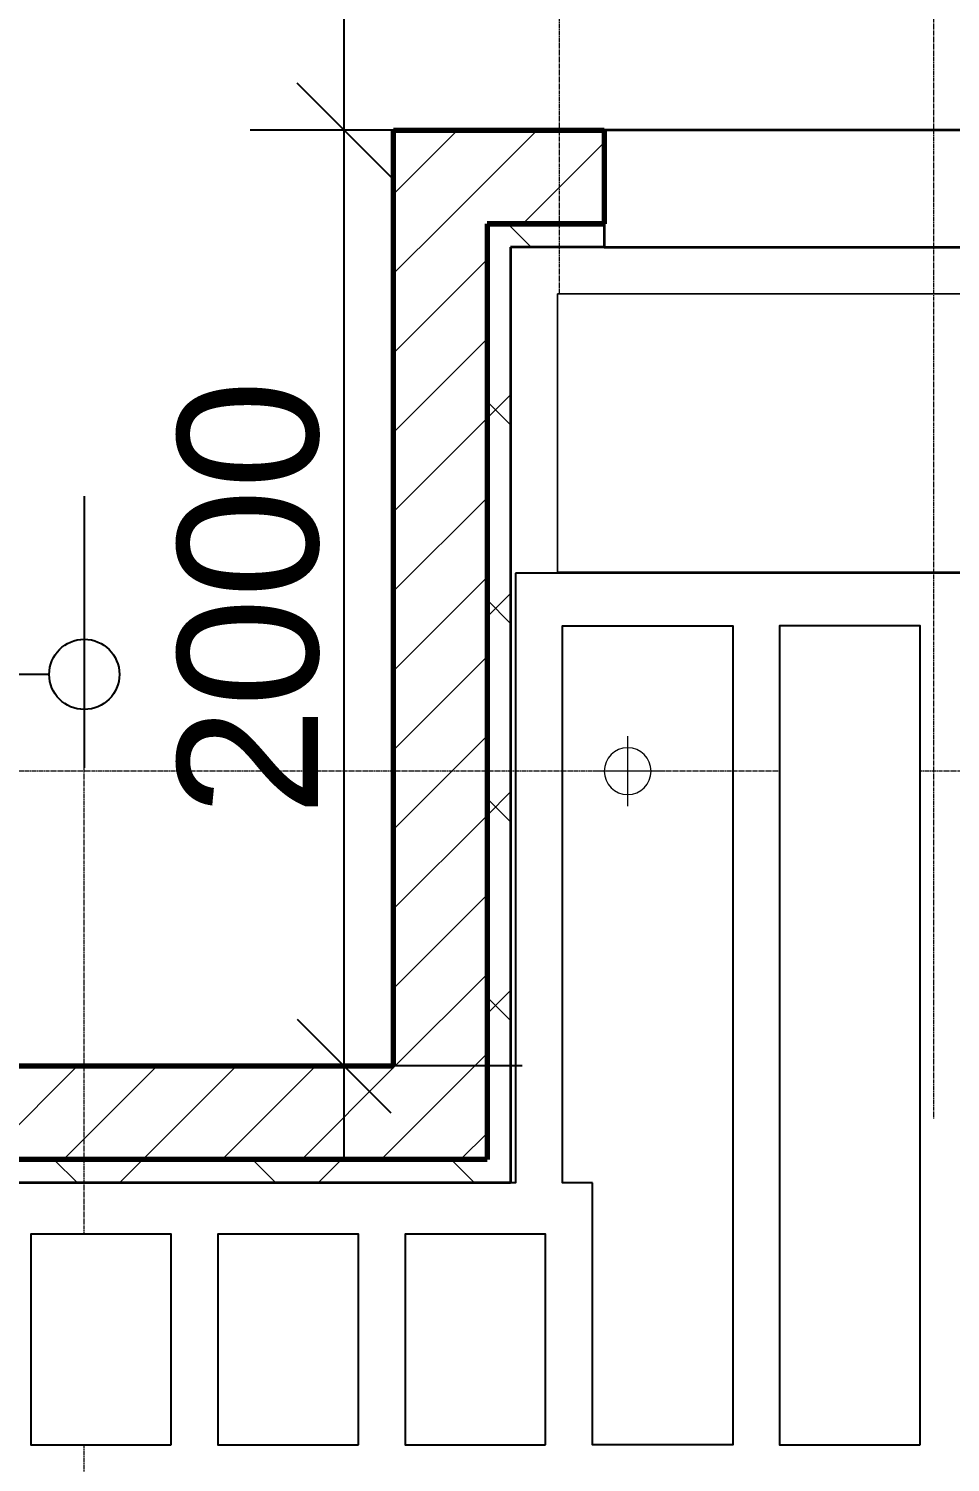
# Model space of a CAD drawing. Header units: millimetres. Extents: x -853228 to -774597, y -17231 to 22435.
# Drawn here: x -835737 to -833768, y 7297 to 10361 of the extents above; entities that cross this region are included whole.
import ezdxf
from ezdxf.xclip import XClip

# ---------------------------------------------------------------- set-up
doc = ezdxf.new("R2010")
doc.units = ezdxf.units.MM
doc.header["$XCLIPFRAME"] = 0
doc.linetypes.add('DPA_Hidden 50', pattern=[3, 2, -1])
doc.layers.add('000 - WIPEOUT', color=250, linetype='Continuous')
doc.layers.add('A11_ALU.SOLID SHEET', color=2, linetype='Continuous')
for name, color, linetype, lineweight in [('A-ANNO-DIMS', 1, 'Continuous', 9), ('A-DETL', 1, 'Continuous', 70), ('A-DETL-GENF', 2, 'Continuous', 9), ('A-GLAZ-CURT', 2, 'Continuous', 9), ('A-WALL', 5, 'Continuous', 35), ('A-WALL-FNSH', 2, 'Continuous', 35), ('A-WALL-PATT', 1, 'Continuous', 35), ('E-LITE-EQPM', 2, 'Continuous', 9), ('WALL-E', 2, 'Continuous', 35)]:
    doc.layers.add(name, color=color, linetype=linetype, lineweight=lineweight)
doc.styles.add('Arial_2', font='arial.ttf', dxfattribs={"height": 300})
doc.dimstyles.new('DPA-DIM-3_0_C-C', dxfattribs={"dimscale": 304.8, "dimtxt": 306.07782, "dimasz": 0.492126, "dimexe": 0.656168, "dimexo": 0.0625, "dimgap": 0.164042, "dimtad": 1, "dimdec": 0, "dimzin": 0, "dimdsep": 46, "dimtxsty": 'Arial_2', "dimblk1": 'DOTBLANK', "dimblk2": 'DOTBLANK', "dimsah": 1, "dimcen": 0.09, "dimdle": 0.656168, "dimadec": 8, "dimazin": 0, "dimtfac": 1, "dimtdec": 4, "dimtix": 1, "dimtmove": 0, "dimatfit": 3, "dimfxl": 1.312336, "dimfxlon": 1, "dimtvp": 1, "dimtolj": 1, "dimtzin": 0, "dimarcsym": 2})
doc.dimstyles.new('DPA-DIM-3_0_T-T', dxfattribs={"dimscale": 304.8, "dimtxt": 306.07782, "dimasz": 0.656168, "dimexe": 0.656168, "dimexo": 0.0625, "dimgap": 0.164042, "dimtad": 1, "dimdec": 0, "dimzin": 0, "dimdsep": 46, "dimtxsty": 'Arial_2', "dimblk1": 'OBLIQUE', "dimblk2": 'OBLIQUE', "dimsah": 1, "dimcen": 0.09, "dimdle": 0.656168, "dimadec": 8, "dimazin": 0, "dimtfac": 1, "dimtdec": 4, "dimtix": 1, "dimtmove": 0, "dimatfit": 3, "dimfxl": 1.312336, "dimfxlon": 1, "dimtvp": 1, "dimtolj": 1, "dimtzin": 0, "dimarcsym": 2})
pattern_1 = [(45, (0, 0), (-84.852814, 84.852814), [])]
pattern_2 = [(45, (0, 0), (-212.13203, 212.13203), []), (135, (0, 0), (-212.13203, -212.13203), [])]

# ---------------------------------------------------------------- blocks, each defined once
blk = doc.blocks.new('System Panel - DPA-AR_Metal Ceiling Rectangular Panel-16017998-4261-01 ENLARGED UPPER PLATFORM LEVEL - REFLECTED CEILING PLAN - SHEET 2')
at = {"layer": 'A-GLAZ-CURT'}
for p, q in [((-833155, 9794), (-834606.9, 9794)), ((-834606.9, 9794), (-834606.9, 9199)), ((-834606.9, 9199), (-834606.9, 9794)), ((-834606.9, 9794), (-833155, 9794)), ((-833155, 9199), (-833155, 9794)), ((-833155, 9794), (-833155, 9199)), ((-834606.9, 9199), (-833155, 9199)), ((-833155, 9199), (-834606.9, 9199))]:
    blk.add_line(p, q, dxfattribs=at)
blk = doc.blocks.new('*U470')
at = {"layer": 'A-GLAZ-CURT'}
blk.add_blockref('System Panel - DPA-AR_Metal Ceiling Rectangular Panel-16017998-4261-01 ENLARGED UPPER PLATFORM LEVEL - REFLECTED CEILING PLAN - SHEET 2', (801682.4, -3579), dxfattribs=at)
blk = doc.blocks.new('_Oblique')
at = {"color": 0, "linetype": 'ByBlock', "lineweight": -2}
blk.add_line((-0.5, -0.5), (0.5, 0.5), dxfattribs=at)
blk = doc.blocks.new('*D323')
at = {"layer": 'A-ANNO-DIMS', "color": 0, "lineweight": -2, "transparency": 16777216}
for p, q in [((-33381, 9035), (-33381, 6365)), ((-33000.1, 8835), (-33581, 8835)), ((-33000.1, 6565), (-33581, 6565))]:
    blk.add_line(p, q, dxfattribs=at)
at = {"layer": 'Defpoints', "color": 0, "transparency": 16777216}
for p in [(-32981, 8835), (-33381, 6565), (-32981, 6565)]:
    blk.add_point(p, dxfattribs=at)
at = {"layer": 'A-ANNO-DIMS', "color": 0, "lineweight": -2, "transparency": 16777216, "xscale": 200, "yscale": 200, "zscale": 200}
for p, rotation in [((-33381, 8835), 90), ((-33381, 6565), 270)]:
    blk.add_blockref('_Oblique', p, dxfattribs=dict(at, rotation=rotation))
at = {"layer": 'A-ANNO-DIMS', "color": 0, "transparency": 16777216, "insert": (-33584.2, 7700), "char_height": 300, "width": 1107.531, "attachment_point": 5, "rotation": 90, "style": 'Arial_2'}
blk.add_mtext('\\A1;2270', dxfattribs=at)
blk = doc.blocks.new('*D324')
at = {"layer": 'A-ANNO-DIMS', "color": 0, "lineweight": -2, "transparency": 16777216}
for p, q in [((-33381, 6765), (-33381, 4365)), ((-33000.1, 6565), (-33581, 6565)), ((-33000.1, 4565), (-33581, 4565))]:
    blk.add_line(p, q, dxfattribs=at)
at = {"layer": 'Defpoints', "color": 0, "transparency": 16777216}
for p in [(-32981, 6565), (-33381, 4565), (-32981, 4565)]:
    blk.add_point(p, dxfattribs=at)
at = {"layer": 'A-ANNO-DIMS', "color": 0, "lineweight": -2, "transparency": 16777216, "xscale": 200, "yscale": 200, "zscale": 200}
for p, rotation in [((-33381, 6565), 90), ((-33381, 4565), 270)]:
    blk.add_blockref('_Oblique', p, dxfattribs=dict(at, rotation=rotation))
at = {"layer": 'A-ANNO-DIMS', "color": 0, "transparency": 16777216, "insert": (-33584.2, 5565), "char_height": 300, "width": 1107.531, "attachment_point": 5, "rotation": 90, "style": 'Arial_2'}
blk.add_mtext('\\A1;2000', dxfattribs=at)
blk = doc.blocks.new('_DotBlank')
at = {"color": 0, "linetype": 'ByBlock', "lineweight": -2}
blk.add_line((-0.5, 0), (-1, 0), dxfattribs=at)
blk.add_circle((0, 0), 0.5, dxfattribs=at)
blk = doc.blocks.new('*D414')
at = {"layer": 'A-ANNO-DIMS', "color": 0, "lineweight": -2, "transparency": 16777216}
for p, q in [((-35205.6, 5782.8), (-35205.6, 5201.9)), ((-33935.6, 5782.8), (-33935.6, 5201.9)), ((-35055.6, 5401.9), (-34085.6, 5401.9))]:
    blk.add_line(p, q, dxfattribs=at)
at = {"layer": 'Defpoints', "color": 0, "transparency": 16777216}
for p in [(-35205.6, 5801.9), (-33935.6, 5801.9), (-33935.6, 5401.9)]:
    blk.add_point(p, dxfattribs=at)
at = {"layer": 'A-ANNO-DIMS', "color": 0, "lineweight": -2, "transparency": 16777216, "xscale": 150, "yscale": 150, "zscale": 150, "rotation": 180}
blk.add_blockref('_DotBlank', (-35205.6, 5401.9), dxfattribs=at)
at = {"layer": 'A-ANNO-DIMS', "color": 0, "lineweight": -2, "transparency": 16777216, "xscale": 150, "yscale": 150, "zscale": 150}
blk.add_blockref('_DotBlank', (-33935.6, 5401.9), dxfattribs=at)
at = {"layer": 'A-ANNO-DIMS', "color": 0, "transparency": 16777216, "insert": (-34570.6, 5605), "char_height": 300, "width": 1107.531, "attachment_point": 5, "style": 'Arial_2'}
blk.add_mtext('\\A1;1270', dxfattribs=at)
blk = doc.blocks.new('LGF_DL_SAA_LowPower_DL1a - LGF_DL_SAA_LowPower_DL1a-8832329-4160-01 UPPER PLATFORM LEVEL - REFLECTED CEILING PLAN')
at = {"layer": 'A-DETL-GENF'}
for p, q in [((0, 75), (0, -75)), ((72.5, 0), (-72.5, 0))]:
    blk.add_line(p, q, dxfattribs=at)
blk.add_circle((0, 0), 50, dxfattribs=at)
blk = doc.blocks.new('C-1-PP19-AR-4160-01-B_20250902-175713_EXDOWNLIGHT')
at = {"layer": 'E-LITE-EQPM', "extrusion": (0, 0, -1), "rotation": 180}
blk.add_blockref('LGF_DL_SAA_LowPower_DL1a - LGF_DL_SAA_LowPower_DL1a-8832329-4160-01 UPPER PLATFORM LEVEL - REFLECTED CEILING PLAN', (89774.6, 5195), dxfattribs=at)
blk = doc.blocks.new('*U827')
at = {"color": 3}
blk.add_wipeout([(-875, 3950), (875, 3950), (875, 3650), (-875, 3650)], dxfattribs=at).dxf.layer = '000 - WIPEOUT'
at = {"layer": 'A11_ALU.SOLID SHEET', "color": 0, "linetype": 'ByBlock'}
blk.add_lwpolyline([(-875, 3650), (875, 3650), (875, 3950), (-875, 3950)], close=True, dxfattribs=at)
blk = doc.blocks.new('*U830')
at = {"color": 3}
for points in [[(-225, -2650), (225, -2650), (225, -2950), (-225, -2950)], [(-225, -3050), (225, -3050), (225, -3350), (-225, -3350)], [(-225, -3450), (225, -3450), (225, -3750), (-225, -3750)]]:
    blk.add_wipeout(points, dxfattribs=at).dxf.layer = '000 - WIPEOUT'
at = {"layer": 'A11_ALU.SOLID SHEET', "color": 0, "linetype": 'ByBlock'}
for points in [[(-225, -2950), (225, -2950), (225, -2650), (-225, -2650)], [(-225, -3350), (225, -3350), (225, -3050), (-225, -3050)], [(-225, -3750), (225, -3750), (225, -3450), (-225, -3450)]]:
    blk.add_lwpolyline(points, close=True, dxfattribs=at)
blk = doc.blocks.new('*U908')
blk.add_lwpolyline([(-90014.2, 5618), (-90014.2, 4315), (-97724.9, 4315), (-97724.9, 548), (-81222.6, 548), (-81222.6, 5618)], close=True)
at = {"layer": 'A11_ALU.SOLID SHEET', "linetype": 'ByBlock'}
blk.add_lwpolyline([(-89850, 4315), (-89914.2, 4315), (-89914.2, 5505.5), (-89550, 5505.5), (-89550, 3755.5), (-89850, 3755.5)], close=True, dxfattribs=at)
at = {"layer": 'A11_ALU.SOLID SHEET', "color": 0, "linetype": 'ByBlock', "rotation": 90}
for name, p in [('*U827', (-85500, 4630.5)), ('*U830', (-93700, 3980.5))]:
    blk.add_blockref(name, p, dxfattribs=at)
blk = doc.blocks.new('C-1-PP19-AR-4261-01-B_20250910-022855_EXDIM')
at = {"layer": 'A-DETL', "color": 55, "linetype": 'DPA_Hidden 50', "lineweight": 9}
for p, q in [((-32120.6, 4452.5), (-32120.6, 7452.5)), ((-32920.6, 6215), (-32920.6, 7215)), ((-33935.6, 2982.5), (-33935.6, 5700)), ((-24374.6, 5195), (-41700, 5195))]:
    blk.add_line(p, q, dxfattribs=at)
at = {"layer": 'A-ANNO-DIMS'}
for base, p1, p2, override, picture, middle in [((-33381, 6565), (-32981, 8835), (-32981, 6565), {"dimpost": '<>', "dimfxl": 2270.002991}, '*D323', (-33584.2, 7700)), ((-33381, 4565), (-32981, 6565), (-32981, 4565), {"dimpost": '<>', "dimfxl": 1999.999744}, '*D324', (-33584.2, 5565))]:
    dim = blk.add_linear_dim(base=base, p1=p1, p2=p2, angle=90, dimstyle='DPA-DIM-3_0_T-T', override=override, dxfattribs=at)
    dim.commit()
    dim.dimension.update_dxf_attribs({"geometry": picture, "text_midpoint": middle})
dim = blk.add_linear_dim(base=(-33935.6, 5401.9), p1=(-35205.6, 5801.9), p2=(-33935.6, 5801.9), dimstyle='DPA-DIM-3_0_C-C', override={"dimpost": '<>', "dimfxl": 1270}, dxfattribs=at)
dim.commit()
dim.dimension.update_dxf_attribs({"geometry": '*D414', "text_midpoint": (-34570.6, 5605)})

msp = doc.modelspace()

# ---------------------------------------------------------------- hatches: boundary and pattern name
at = {"layer": 'A-WALL-PATT', "lineweight": 9}
h = msp.add_hatch(dxfattribs=at)
h.set_pattern_fill('FP_2', color=256, style=0, pattern_type=2)
h.set_pattern_definition(pattern_1)
h.paths.add_polyline_path([(-817027.5, 9944), (-817027.5, 10144), (-832907.4, 10144), (-832907.4, 9944), (-818486.1, 9944)])
h.paths.add_polyline_path([(-834957.4, 9944), (-834507.4, 9944), (-834507.4, 10144), (-834957.4, 10144), (-834957.4, 10044)])
h = msp.add_hatch(dxfattribs=at)
h.set_pattern_fill('FP_2', color=256, style=0, pattern_type=2)
h.set_pattern_definition(pattern_1)
h.paths.add_polyline_path([(-834757.4, 8144), (-834757.4, 9944), (-834957.4, 9944), (-834957.4, 8144)])
h = msp.add_hatch(dxfattribs=at)
h.set_pattern_fill('FP_5', color=256, style=0, pattern_type=2)
h.set_pattern_definition(pattern_2)
h.paths.add_polyline_path([(-820830.3, 9894), (-820830.3, 9944), (-832907.4, 9944), (-832907.4, 9894), (-822898.4, 9894)])
h.paths.add_polyline_path([(-834507.4, 9894), (-834507.4, 9944), (-834757.4, 9944), (-834757.4, 9894), (-834707.4, 9894)])
h = msp.add_hatch(dxfattribs=at)
h.set_pattern_fill('FP_5', color=256, style=0, pattern_type=2)
h.set_pattern_definition(pattern_2)
h.paths.add_polyline_path([(-834757.4, 7894), (-834707.4, 7894), (-834707.4, 9894), (-834757.4, 9894), (-834757.4, 7944)])
h = msp.add_hatch(dxfattribs=at)
h.set_pattern_fill('FP_2', color=256, style=0, pattern_type=2)
h.set_pattern_definition(pattern_1)
h.paths.add_polyline_path([(-834757.4, 7944), (-834757.4, 8144), (-842457.4, 8144), (-842457.4, 7944), (-836135.5, 7944)])
h = msp.add_hatch(dxfattribs=at)
h.set_pattern_fill('FP_5', color=256, style=0, pattern_type=2)
h.set_pattern_definition(pattern_2)
h.paths.add_polyline_path([(-834757.4, 7894), (-834757.4, 7944), (-842457.3, 7944), (-842457.3, 7894), (-836135.5, 7894)])

# ---------------------------------------------------------------- linework, layer by layer
at = {"layer": 'A-WALL', "color": 7, "lineweight": 70}
for p, q in [((-834957.4, 10044), (-834957.4, 10144)), ((-834957.4, 10144), (-834507.4, 10144)), ((-834507.4, 10144), (-834507.4, 10044)), ((-834957.4, 9944), (-834957.4, 10044)), ((-834507.4, 10044), (-834507.4, 9944)), ((-834957.4, 8144), (-834957.4, 9944)), ((-834507.4, 9944), (-834757.4, 9944)), ((-834757.4, 9944), (-834507.4, 9944)), ((-834757.4, 9944), (-834757.4, 8144)), ((-842457.4, 8144), (-834957.4, 8144)), ((-834757.4, 8144), (-834757.4, 7944)), ((-834757.4, 7944), (-842457.4, 7944))]:
    msp.add_line(p, q, dxfattribs=at)
at = {"layer": 'A-WALL-FNSH', "color": 250}
for p, q in [((-834757.4, 9894), (-834757.4, 9944)), ((-834507.4, 9944), (-834507.4, 9894)), ((-834757.4, 7944), (-834757.4, 9894)), ((-834507.4, 9894), (-834707.4, 9894)), ((-834707.4, 9894), (-834707.4, 7894)), ((-842457.3, 7944), (-834757.4, 7944)), ((-834757.4, 7894), (-842407.3, 7894)), ((-834707.4, 7894), (-834757.4, 7894))]:
    msp.add_line(p, q, dxfattribs=at)
at = {"layer": 'WALL-E'}
for p, q in [((-834507.4, 10144), (-834507.4, 9944)), ((-832907.4, 10144), (-834507.4, 10144)), ((-834507.4, 9944), (-834507.4, 9894)), ((-834507.4, 9894), (-832907.4, 9894))]:
    msp.add_line(p, q, dxfattribs=at)

# ---------------------------------------------------------------- block references
for name in ['C-1-PP19-AR-4261-01-B_20250910-022855_EXDIM', '*U470']:
    msp.add_blockref(name, (-801682.4, 3579))
ref = msp.add_blockref('C-1-PP19-AR-4160-01-B_20250902-175713_EXDOWNLIGHT', (-744682.4, 3579))
XClip(ref).set_block_clipping_path([(-104690.1238047112, -9620.0029952963), (-34092.6543255156, 10334.9999958097)])

# ---------------------------------------------------------------- next in the draw order: block references
at = {"layer": 'A11_ALU.SOLID SHEET'}
ref = msp.add_blockref('*U908', (-744682.4, 3579), dxfattribs=at)
XClip(ref).set_block_clipping_path([(-104690.1238047112, -9620.0029952963), (-34092.6543255156, 10334.9999958097)])

doc.saveas('drawing.dxf')
